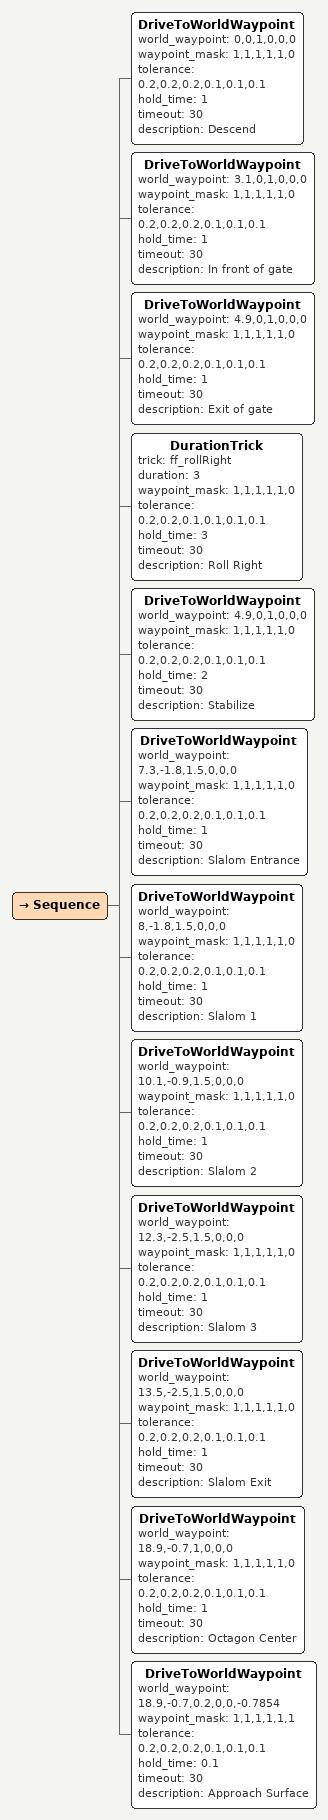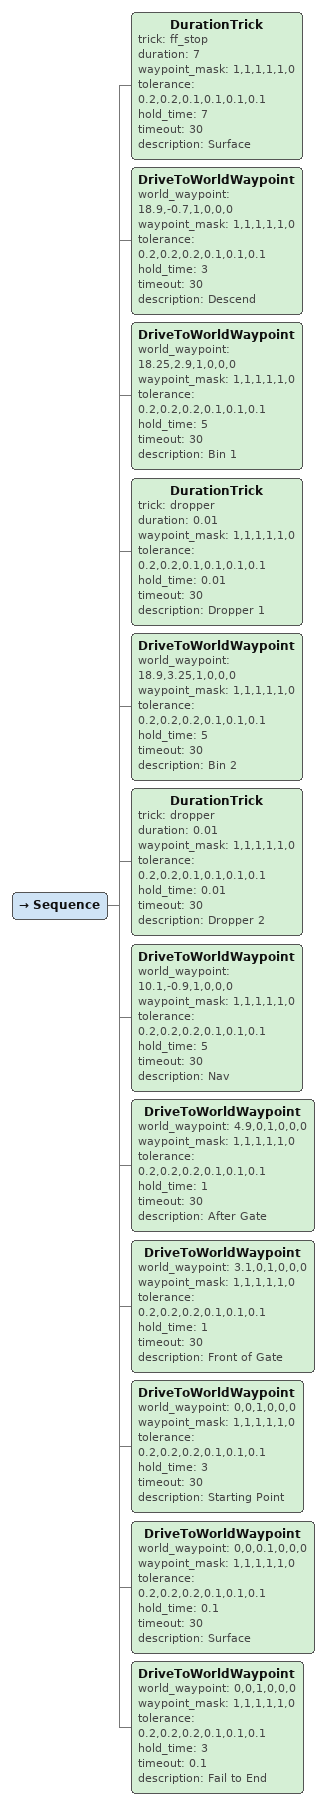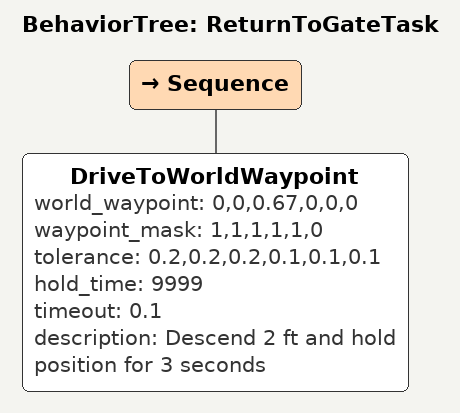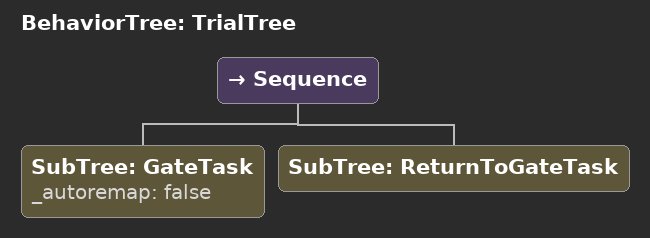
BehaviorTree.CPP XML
<Sequence>
  <DriveToWorldWaypoint world_waypoint="0,0,1,0,0,0" waypoint_mask="1,1,1,1,1,0" tolerance="0.2,0.2,0.2,0.1,0.1,0.1" hold_time="1" timeout="30" description="Descend"/>
  <DriveToWorldWaypoint world_waypoint="3.1,0,1,0,0,0" waypoint_mask="1,1,1,1,1,0" tolerance="0.2,0.2,0.2,0.1,0.1,0.1" hold_time="1" timeout="30" description="In front of gate"/>
  <DriveToWorldWaypoint world_waypoint="4.9,0,1,0,0,0" waypoint_mask="1,1,1,1,1,0" tolerance="0.2,0.2,0.2,0.1,0.1,0.1" hold_time="1" timeout="30" description="Exit of gate"/>
  <DurationTrick trick="ff_rollRight" duration="3" waypoint_mask="1,1,1,1,1,0" tolerance="0.2,0.2,0.1,0.1,0.1,0.1" hold_time="3" timeout="30" description="Roll Right"/>
  <DriveToWorldWaypoint world_waypoint="4.9,0,1,0,0,0" waypoint_mask="1,1,1,1,1,0" tolerance="0.2,0.2,0.2,0.1,0.1,0.1" hold_time="2" timeout="30" description="Stabilize"/>
  <DriveToWorldWaypoint world_waypoint="7.3,-1.8,1.5,0,0,0" waypoint_mask="1,1,1,1,1,0" tolerance="0.2,0.2,0.2,0.1,0.1,0.1" hold_time="1" timeout="30" description="Slalom Entrance"/>
  <DriveToWorldWaypoint world_waypoint="8,-1.8,1.5,0,0,0" waypoint_mask="1,1,1,1,1,0" tolerance="0.2,0.2,0.2,0.1,0.1,0.1" hold_time="1" timeout="30" description="Slalom 1"/>
  <DriveToWorldWaypoint world_waypoint="10.1,-0.9,1.5,0,0,0" waypoint_mask="1,1,1,1,1,0" tolerance="0.2,0.2,0.2,0.1,0.1,0.1" hold_time="1" timeout="30" description="Slalom 2"/>
  <DriveToWorldWaypoint world_waypoint="12.3,-2.5,1.5,0,0,0" waypoint_mask="1,1,1,1,1,0" tolerance="0.2,0.2,0.2,0.1,0.1,0.1" hold_time="1" timeout="30" description="Slalom 3"/>
  <DriveToWorldWaypoint world_waypoint="13.5,-2.5,1.5,0,0,0" waypoint_mask="1,1,1,1,1,0" tolerance="0.2,0.2,0.2,0.1,0.1,0.1" hold_time="1" timeout="30" description="Slalom Exit"/>
  <DriveToWorldWaypoint world_waypoint="18.9,-0.7,1,0,0,0" waypoint_mask="1,1,1,1,1,0" tolerance="0.2,0.2,0.2,0.1,0.1,0.1" hold_time="1" timeout="30" description="Octagon Center"/>
  <DriveToWorldWaypoint world_waypoint="18.9,-0.7,0.2,0,0,-0.7854" waypoint_mask="1,1,1,1,1,1" tolerance="0.2,0.2,0.2,0.1,0.1,0.1" hold_time="0.1" timeout="30" description="Approach Surface"/>
</Sequence>

<Sequence>
  <DurationTrick trick="ff_stop" duration="7" waypoint_mask="1,1,1,1,1,0" tolerance="0.2,0.2,0.1,0.1,0.1,0.1" hold_time="7" timeout="30" description="Surface"/>
  <DriveToWorldWaypoint world_waypoint="18.9,-0.7,1,0,0,0" waypoint_mask="1,1,1,1,1,0" tolerance="0.2,0.2,0.2,0.1,0.1,0.1" hold_time="3" timeout="30" description="Descend"/>
  <DriveToWorldWaypoint world_waypoint="18.25,2.9,1,0,0,0" waypoint_mask="1,1,1,1,1,0" tolerance="0.2,0.2,0.2,0.1,0.1,0.1" hold_time="5" timeout="30" description="Bin 1"/>
  <DurationTrick trick="dropper" duration="0.01" waypoint_mask="1,1,1,1,1,0" tolerance="0.2,0.2,0.1,0.1,0.1,0.1" hold_time="0.01" timeout="30" description="Dropper 1"/>
  <DriveToWorldWaypoint world_waypoint="18.9,3.25,1,0,0,0" waypoint_mask="1,1,1,1,1,0" tolerance="0.2,0.2,0.2,0.1,0.1,0.1" hold_time="5" timeout="30" description="Bin 2"/>
  <DurationTrick trick="dropper" duration="0.01" waypoint_mask="1,1,1,1,1,0" tolerance="0.2,0.2,0.1,0.1,0.1,0.1" hold_time="0.01" timeout="30" description="Dropper 2"/>
  <DriveToWorldWaypoint world_waypoint="10.1,-0.9,1,0,0,0" waypoint_mask="1,1,1,1,1,0" tolerance="0.2,0.2,0.2,0.1,0.1,0.1" hold_time="5" timeout="30" description="Nav"/>
  <DriveToWorldWaypoint world_waypoint="4.9,0,1,0,0,0" waypoint_mask="1,1,1,1,1,0" tolerance="0.2,0.2,0.2,0.1,0.1,0.1" hold_time="1" timeout="30" description="After Gate"/>
  <DriveToWorldWaypoint world_waypoint="3.1,0,1,0,0,0" waypoint_mask="1,1,1,1,1,0" tolerance="0.2,0.2,0.2,0.1,0.1,0.1" hold_time="1" timeout="30" description="Front of Gate"/>
  <DriveToWorldWaypoint world_waypoint="0,0,1,0,0,0" waypoint_mask="1,1,1,1,1,0" tolerance="0.2,0.2,0.2,0.1,0.1,0.1" hold_time="3" timeout="30" description="Starting Point"/>
  <DriveToWorldWaypoint world_waypoint="0,0,0.1,0,0,0" waypoint_mask="1,1,1,1,1,0" tolerance="0.2,0.2,0.2,0.1,0.1,0.1" hold_time="0.1" timeout="30" description="Surface"/>
  <DriveToWorldWaypoint world_waypoint="0,0,1,0,0,0" waypoint_mask="1,1,1,1,1,0" tolerance="0.2,0.2,0.2,0.1,0.1,0.1" hold_time="3" timeout="0.1" description="Fail to End"/>
</Sequence>

<BehaviorTree ID="ReturnToGateTask">
  <Sequence>
    <DriveToWorldWaypoint world_waypoint="0,0,0.67,0,0,0" waypoint_mask="1,1,1,1,1,0" tolerance="0.2,0.2,0.2,0.1,0.1,0.1" hold_time="9999" timeout="0.1" description="Descend 2 ft and hold position for 3 seconds"/>
  </Sequence>
</BehaviorTree>

<BehaviorTree ID="TrialTree">
  <Sequence>
    <SubTree ID="GateTask" _autoremap="false"/>
    <SubTree ID="ReturnToGateTask"/>
  </Sequence>
</BehaviorTree>
